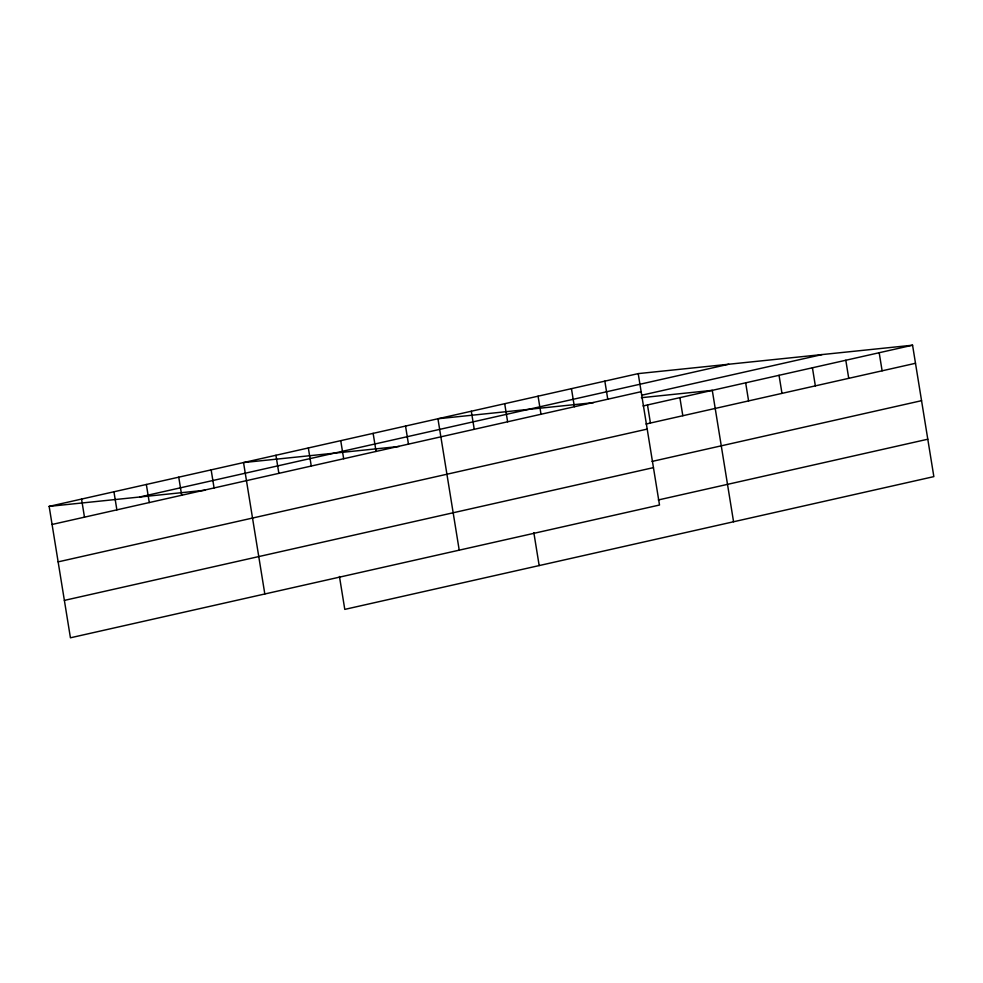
<?xml version="1.0" encoding="UTF-8"?>
<svg xmlns="http://www.w3.org/2000/svg" width="983" height="983" viewBox="0 0 983 983"><rect width="100%" height="100%" fill="white"/><g stroke="black" fill="none" stroke-linecap="round" stroke-linejoin="round"><path stroke-width="1.47" d="M638.213 373.614L659.507 505.016L70.432 637.795L49.15 506.38L638.213 373.614L912.568 345.205L933.85 476.62L344.787 609.386L339.454 576.48M139.684 497.005L728.747 364.238M52.074 524.467L641.149 391.689M642.071 395.141L822.034 354.58M643.066 405.954L912.568 345.205M646.003 424.029L915.492 363.292M58.132 561.871L647.207 429.092M652.048 461.432L921.55 400.683M64.374 600.392L653.449 467.625M658.291 499.966L927.792 439.217M593.621 402.637L437.939 418.758L459.221 550.161M641.358 397.697L712.282 390.349L733.564 521.764M399.221 446.454L243.538 462.563L264.82 593.978M49.15 506.38L204.833 490.271M879.183 352.725L882.12 370.812M845.81 360.257L848.734 378.344M812.425 367.777L815.349 385.864M779.04 375.297L781.976 393.384M745.667 382.829L748.591 400.904M679.88 397.648L682.816 415.735M647.49 404.959L650.414 423.034M604.84 381.134L607.764 399.221M571.455 388.654L574.379 406.741M538.07 396.186L541.006 414.261M533.843 532.663L539.176 565.569M504.697 403.706L507.621 421.793M471.312 411.226L474.248 429.313M405.537 426.057L408.461 444.144M373.135 433.356L376.071 451.443M340.732 440.654L343.669 458.742M308.343 447.965L311.267 466.053M275.94 455.264L278.865 473.351M211.148 469.874L214.073 487.961M178.746 477.173L181.671 495.26M146.344 484.472L149.281 502.559M113.942 491.783L116.879 509.858M81.552 499.081L84.477 517.169"/></g></svg>
